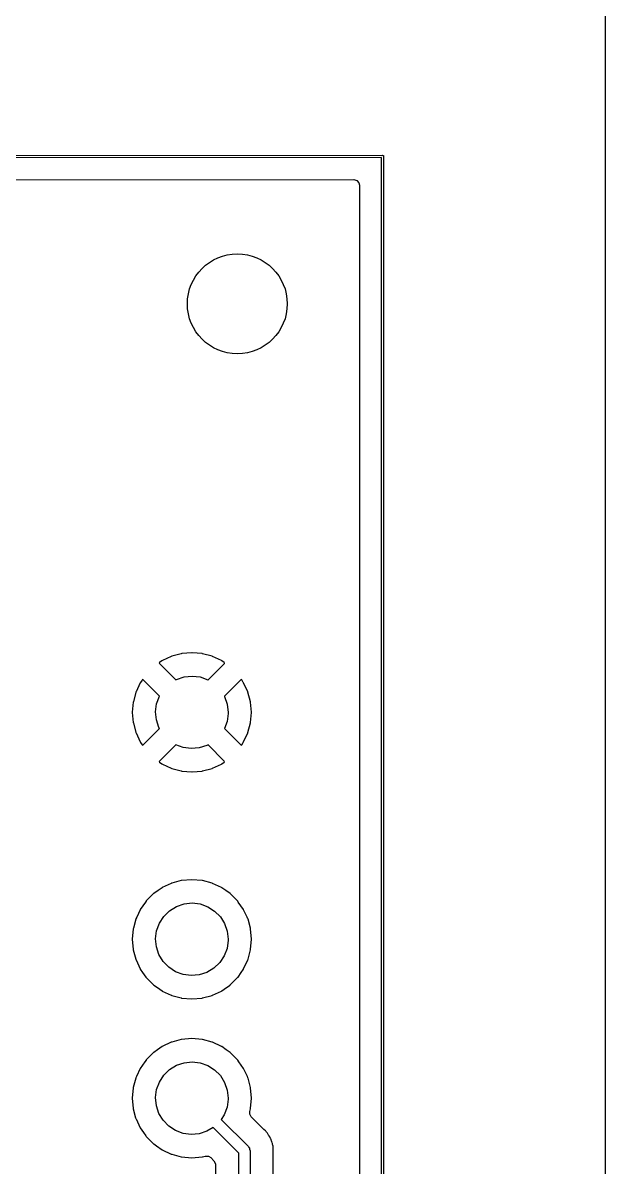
# Model space of a CAD drawing. Extents: x 0.3 to 11.5, y -8.2 to 3.2.
# Drawn here: x 10.991 to 11.496, y -2.096 to -1.104 of the extents above; entities that cross this region are included whole.
import ezdxf

# ---------------------------------------------------------------- set-up
doc = ezdxf.new("R2010")
doc.units = 0
doc.header["$MEASUREMENT"] = 0
doc.layers.add('BLACK', color=7, linetype='CONTINUOUS')

msp = doc.modelspace()

# ---------------------------------------------------------------- linework, layer by layer
at = {"layer": 'BLACK', "linetype": 'CONTINUOUS'}
for p, q in [((11.4961, -0.19685), (11.4961, -8.07115)), ((1.06674, -1.23051), (11.303, -1.2187)), ((11.302, -1.22067), (1.06772, -1.23248)), ((11.302, -3.37618), (11.302, -1.22067)), ((11.303, -1.2187), (11.303, -1.2187)), ((11.303, -1.2187), (11.303, -1.2187)), ((11.303, -1.2187), (11.3033, -1.21885)), ((11.3033, -1.21885), (11.3037, -1.21899)), ((11.3037, -1.21899), (11.3037, -1.21899)), ((11.3037, -1.21899), (11.3037, -1.21899)), ((11.3037, -1.21899), (11.3038, -1.21933)), ((11.3038, -1.21933), (11.3039, -1.21968)), ((11.3039, -1.21968), (11.3039, -1.21968)), ((11.3039, -1.21968), (11.3039, -1.21969)), ((11.3039, -1.21969), (11.3039, -3.37717)), ((10.9572, -1.2401), (11.278, -1.23973)), ((11.278, -1.23973), (11.2807, -1.24052)), ((11.2807, -1.24052), (11.2825, -1.24263)), ((11.2825, -1.24263), (11.2829, -1.24469)), ((11.2829, -1.24469), (11.2829, -3.35219)), ((11.1116, -1.65733), (11.1095, -1.65876)), ((11.112, -1.65711), (11.1116, -1.65733)), ((11.1197, -1.65348), (11.112, -1.65711)), ((11.1201, -1.65334), (11.1197, -1.65348)), ((11.1284, -1.65112), (11.1201, -1.65334)), ((11.1288, -1.65104), (11.1284, -1.65112)), ((11.1374, -1.65029), (11.1288, -1.65104)), ((11.1378, -1.65029), (11.1374, -1.65029)), ((11.1464, -1.65104), (11.1378, -1.65029)), ((11.1468, -1.65112), (11.1464, -1.65104)), ((11.1551, -1.65334), (11.1468, -1.65112)), ((11.1555, -1.65348), (11.1551, -1.65334)), ((11.1633, -1.65711), (11.1555, -1.65348)), ((11.1636, -1.65733), (11.1633, -1.65711)), ((11.1656, -1.65874), (11.1636, -1.65733)), ((11.1095, -1.65876), (11.1092, -1.65917)), ((11.1092, -1.65917), (11.1095, -1.6597)), ((11.1095, -1.6597), (11.1236, -1.67383)), ((11.1516, -1.6738), (11.1658, -1.65967)), ((11.166, -1.65921), (11.1656, -1.65874)), ((11.1658, -1.65967), (11.166, -1.65921)), ((11.0927, -1.67632), (11.0891, -1.68409)), ((11.093, -1.67594), (11.0927, -1.67632)), ((11.0944, -1.67393), (11.093, -1.67594)), ((11.0948, -1.67356), (11.0944, -1.67393)), ((11.0953, -1.67382), (11.0948, -1.67356)), ((11.1094, -1.68792), (11.0953, -1.67382)), ((11.1236, -1.67383), (11.1242, -1.67347)), ((11.1242, -1.67347), (11.1308, -1.67121)), ((11.1308, -1.67121), (11.1378, -1.67047)), ((11.1378, -1.67047), (11.1448, -1.6713)), ((11.1448, -1.6713), (11.1514, -1.67366)), ((11.1514, -1.67366), (11.1516, -1.6738)), ((11.1799, -1.67384), (11.1658, -1.68796)), ((11.1804, -1.67357), (11.1799, -1.67384)), ((11.1808, -1.6739), (11.1804, -1.67357)), ((11.1822, -1.67594), (11.1808, -1.6739)), ((11.1825, -1.67632), (11.1822, -1.67594)), ((11.1861, -1.68409), (11.1825, -1.67632)), ((11.089, -1.6845), (11.0868, -1.69278)), ((11.0891, -1.68409), (11.089, -1.6845)), ((11.1862, -1.6845), (11.1861, -1.68409)), ((11.1885, -1.69278), (11.1862, -1.6845)), ((11.0867, -1.69321), (11.0859, -1.70175)), ((11.0868, -1.69278), (11.0867, -1.69321)), ((11.1061, -1.70153), (11.107, -1.69456)), ((11.107, -1.69456), (11.1094, -1.68796)), ((11.1094, -1.68796), (11.1094, -1.68792)), ((11.1658, -1.68796), (11.166, -1.68836)), ((11.166, -1.68836), (11.1683, -1.69499)), ((11.1683, -1.69499), (11.1691, -1.70197)), ((11.1885, -1.69321), (11.1885, -1.69278)), ((11.1893, -1.70175), (11.1885, -1.69321)), ((11.0859, -1.70175), (11.0859, -1.70218)), ((11.0859, -1.70218), (11.0867, -1.71073)), ((11.1068, -1.70852), (11.1061, -1.70153)), ((11.1691, -1.70285), (11.1681, -1.7098)), ((11.1691, -1.70197), (11.1691, -1.70285)), ((11.1885, -1.71073), (11.1893, -1.70218)), ((11.1893, -1.70218), (11.1893, -1.70175)), ((11.0867, -1.71073), (11.0868, -1.71115)), ((11.0868, -1.71115), (11.089, -1.71944)), ((11.0953, -1.73009), (11.1095, -1.71595)), ((11.109, -1.71518), (11.1068, -1.70852)), ((11.1095, -1.71595), (11.109, -1.71518)), ((11.1681, -1.7098), (11.1658, -1.71598)), ((11.1658, -1.71598), (11.1799, -1.73012)), ((11.1862, -1.71944), (11.1885, -1.71115)), ((11.1885, -1.71115), (11.1885, -1.71073)), ((11.089, -1.71944), (11.0891, -1.71984)), ((11.0891, -1.71984), (11.0927, -1.72762)), ((11.1825, -1.72762), (11.1861, -1.71984)), ((11.1861, -1.71984), (11.1862, -1.71944)), ((11.0927, -1.72762), (11.093, -1.72799)), ((11.093, -1.72799), (11.0944, -1.73004)), ((11.0944, -1.73004), (11.0948, -1.73037)), ((11.0948, -1.73037), (11.0953, -1.73009)), ((11.1236, -1.73014), (11.1094, -1.74426)), ((11.13, -1.73253), (11.1236, -1.73014)), ((11.1369, -1.73346), (11.13, -1.73253)), ((11.1439, -1.73282), (11.1369, -1.73346)), ((11.1506, -1.73065), (11.1439, -1.73282)), ((11.1516, -1.73008), (11.1506, -1.73065)), ((11.1657, -1.74423), (11.1516, -1.73008)), ((11.1799, -1.73012), (11.1804, -1.73037)), ((11.1804, -1.73037), (11.1808, -1.73001)), ((11.1808, -1.73001), (11.1822, -1.72799)), ((11.1822, -1.72799), (11.1825, -1.72762)), ((11.1094, -1.74426), (11.1092, -1.74473)), ((11.1092, -1.74473), (11.1096, -1.7452)), ((11.1096, -1.7452), (11.1116, -1.74661)), ((11.1116, -1.74661), (11.112, -1.74683)), ((11.1633, -1.74683), (11.1636, -1.74661)), ((11.1636, -1.74661), (11.1657, -1.74518)), ((11.166, -1.74476), (11.1657, -1.74423)), ((11.1657, -1.74518), (11.166, -1.74476)), ((11.112, -1.74683), (11.1197, -1.75045)), ((11.1197, -1.75045), (11.1201, -1.7506)), ((11.1201, -1.7506), (11.1284, -1.75282)), ((11.1284, -1.75282), (11.1288, -1.75289)), ((11.1288, -1.75289), (11.1374, -1.75364)), ((11.1374, -1.75364), (11.1378, -1.75364)), ((11.1378, -1.75364), (11.1464, -1.75289)), ((11.1464, -1.75289), (11.1468, -1.75282)), ((11.1468, -1.75282), (11.1551, -1.7506)), ((11.1551, -1.7506), (11.1555, -1.75045)), ((11.1555, -1.75045), (11.1633, -1.74683)), ((11.1117, -1.85403), (11.1083, -1.85645)), ((11.1119, -1.85394), (11.1117, -1.85403)), ((11.1197, -1.85032), (11.1119, -1.85394)), ((11.1119, -1.85394), (11.1119, -1.85394)), ((11.1199, -1.85023), (11.1197, -1.85032)), ((11.1197, -1.85032), (11.1197, -1.85032)), ((11.1201, -1.85017), (11.1199, -1.85023)), ((11.1284, -1.84795), (11.1201, -1.85017)), ((11.1201, -1.85017), (11.1201, -1.85017)), ((11.1286, -1.84789), (11.1284, -1.84795)), ((11.1284, -1.84795), (11.1284, -1.84795)), ((11.1376, -1.84711), (11.1286, -1.84789)), ((11.1466, -1.84789), (11.1376, -1.84711)), ((11.1468, -1.84795), (11.1466, -1.84789)), ((11.1551, -1.85017), (11.1468, -1.84795)), ((11.1468, -1.84795), (11.1468, -1.84795)), ((11.1553, -1.85023), (11.1551, -1.85017)), ((11.1551, -1.85017), (11.1551, -1.85017)), ((11.1555, -1.85032), (11.1553, -1.85023)), ((11.1633, -1.85394), (11.1555, -1.85032)), ((11.1555, -1.85032), (11.1555, -1.85032)), ((11.1635, -1.85403), (11.1633, -1.85394)), ((11.1633, -1.85394), (11.1633, -1.85394)), ((11.1669, -1.85645), (11.1635, -1.85403)), ((11.0979, -1.86576), (11.0974, -1.86648)), ((11.098, -1.86558), (11.0979, -1.86576)), ((11.0979, -1.86576), (11.0979, -1.86576)), ((11.1044, -1.8592), (11.098, -1.86558)), ((11.1045, -1.85908), (11.1044, -1.8592)), ((11.1083, -1.85645), (11.1045, -1.85908)), ((11.1045, -1.85908), (11.1045, -1.85908)), ((11.1707, -1.85908), (11.1669, -1.85645)), ((11.1708, -1.8592), (11.1707, -1.85908)), ((11.1707, -1.85908), (11.1707, -1.85908)), ((11.1772, -1.86558), (11.1708, -1.8592)), ((11.1773, -1.86576), (11.1772, -1.86558)), ((11.1778, -1.86648), (11.1773, -1.86576)), ((11.1773, -1.86576), (11.1773, -1.86576)), ((11.0927, -1.87316), (11.0898, -1.87947)), ((11.0928, -1.87296), (11.0927, -1.87316)), ((11.0927, -1.87316), (11.0927, -1.87316)), ((11.0974, -1.86648), (11.0928, -1.87296)), ((11.1132, -1.87891), (11.1182, -1.874)), ((11.1182, -1.874), (11.1242, -1.87032)), ((11.1242, -1.87032), (11.1308, -1.86806)), ((11.1308, -1.86806), (11.1378, -1.86732)), ((11.1378, -1.86732), (11.1448, -1.86816)), ((11.1448, -1.86816), (11.1514, -1.87051)), ((11.1514, -1.87051), (11.1573, -1.87427)), ((11.1573, -1.87427), (11.1623, -1.87926)), ((11.1824, -1.87296), (11.1778, -1.86648)), ((11.1825, -1.87316), (11.1824, -1.87296)), ((11.1854, -1.87947), (11.1825, -1.87316)), ((11.1825, -1.87316), (11.1825, -1.87316)), ((11.089, -1.88134), (11.0868, -1.8892)), ((11.0898, -1.87947), (11.089, -1.88113)), ((11.089, -1.88113), (11.089, -1.88134)), ((11.089, -1.88134), (11.089, -1.88134)), ((11.107, -1.89141), (11.1094, -1.88481)), ((11.1094, -1.88481), (11.1132, -1.87891)), ((11.1623, -1.87926), (11.166, -1.88521)), ((11.166, -1.88521), (11.1683, -1.89184)), ((11.1862, -1.88113), (11.1854, -1.87947)), ((11.1863, -1.88134), (11.1862, -1.88113)), ((11.1884, -1.8892), (11.1863, -1.88134)), ((11.1863, -1.88134), (11.1863, -1.88134)), ((11.0867, -1.88984), (11.0859, -1.89882)), ((11.0868, -1.8892), (11.0867, -1.88984)), ((11.1061, -1.89838), (11.107, -1.89141)), ((11.1683, -1.89184), (11.1691, -1.89882)), ((11.1885, -1.88984), (11.1884, -1.8892)), ((11.1893, -1.89882), (11.1885, -1.88984)), ((11.0859, -1.89882), (11.0867, -1.9078)), ((11.1068, -1.90537), (11.1061, -1.89838)), ((11.109, -1.91203), (11.1068, -1.90537)), ((11.1691, -1.8997), (11.1681, -1.90665)), ((11.1691, -1.89882), (11.1691, -1.8997)), ((11.1885, -1.9078), (11.1893, -1.89882)), ((11.0867, -1.9078), (11.0867, -1.90801)), ((11.0867, -1.90801), (11.0867, -1.90801)), ((11.0867, -1.90801), (11.0889, -1.91606)), ((11.1126, -1.91804), (11.109, -1.91203)), ((11.1656, -1.91322), (11.1617, -1.91906)), ((11.1681, -1.90665), (11.1656, -1.91322)), ((11.1863, -1.91606), (11.1885, -1.90801)), ((11.1885, -1.90801), (11.1885, -1.9078)), ((11.1885, -1.90801), (11.1885, -1.90801)), ((11.0889, -1.91606), (11.089, -1.91651)), ((11.089, -1.91651), (11.0891, -1.9167)), ((11.0891, -1.9167), (11.0891, -1.9167)), ((11.0891, -1.9167), (11.0927, -1.92448)), ((11.0927, -1.92448), (11.0927, -1.92448)), ((11.0927, -1.92448), (11.0928, -1.92468)), ((11.0928, -1.92468), (11.0948, -1.92747)), ((11.1175, -1.92309), (11.1126, -1.91804)), ((11.1234, -1.92693), (11.1175, -1.92309)), ((11.1566, -1.92391), (11.1506, -1.9275)), ((11.1617, -1.91906), (11.1566, -1.92391)), ((11.1804, -1.92747), (11.1824, -1.92468)), ((11.1824, -1.92468), (11.1825, -1.92448)), ((11.1825, -1.92448), (11.1861, -1.9167)), ((11.1825, -1.92448), (11.1825, -1.92448)), ((11.1861, -1.9167), (11.1862, -1.91651)), ((11.1861, -1.9167), (11.1861, -1.9167)), ((11.1862, -1.91651), (11.1863, -1.91606)), ((11.0948, -1.92747), (11.0976, -1.93152)), ((11.0976, -1.93152), (11.098, -1.93206)), ((11.098, -1.93206), (11.1044, -1.93843)), ((11.13, -1.92938), (11.1234, -1.92693)), ((11.1369, -1.93031), (11.13, -1.92938)), ((11.1439, -1.92967), (11.1369, -1.93031)), ((11.1506, -1.9275), (11.1439, -1.92967)), ((11.1708, -1.93843), (11.1772, -1.93206)), ((11.1772, -1.93206), (11.1776, -1.93152)), ((11.1776, -1.93152), (11.1804, -1.92747)), ((11.1044, -1.93843), (11.1045, -1.93856)), ((11.1045, -1.93856), (11.1045, -1.93856)), ((11.1045, -1.93856), (11.1076, -1.94071)), ((11.1076, -1.94071), (11.1117, -1.9436)), ((11.1117, -1.9436), (11.1119, -1.94369)), ((11.1119, -1.94369), (11.1119, -1.94369)), ((11.1119, -1.94369), (11.1197, -1.94732)), ((11.1555, -1.94732), (11.1633, -1.94369)), ((11.1633, -1.94369), (11.1635, -1.9436)), ((11.1633, -1.94369), (11.1633, -1.94369)), ((11.1635, -1.9436), (11.1676, -1.94071)), ((11.1676, -1.94071), (11.1707, -1.93856)), ((11.1707, -1.93856), (11.1708, -1.93843)), ((11.1707, -1.93856), (11.1707, -1.93856)), ((11.1197, -1.94732), (11.1199, -1.94741)), ((11.1199, -1.94741), (11.1201, -1.94747)), ((11.1201, -1.94747), (11.1201, -1.94747)), ((11.1201, -1.94747), (11.1284, -1.94969)), ((11.1284, -1.94969), (11.1284, -1.94969)), ((11.1284, -1.94969), (11.1286, -1.94975)), ((11.1286, -1.94975), (11.1376, -1.95053)), ((11.1376, -1.95053), (11.1466, -1.94975)), ((11.1466, -1.94975), (11.1468, -1.94969)), ((11.1468, -1.94969), (11.1551, -1.94747)), ((11.1468, -1.94969), (11.1468, -1.94969)), ((11.1551, -1.94747), (11.1553, -1.94741)), ((11.1551, -1.94747), (11.1551, -1.94747)), ((11.1553, -1.94741), (11.1555, -1.94732)), ((11.1376, -1.9849), (11.1286, -1.98569)), ((11.1466, -1.98569), (11.1376, -1.9849)), ((11.1078, -1.99459), (11.1045, -1.99688)), ((11.1117, -1.99183), (11.1078, -1.99459)), ((11.1119, -1.99174), (11.1117, -1.99183)), ((11.1197, -1.98811), (11.1119, -1.99174)), ((11.1119, -1.99174), (11.1119, -1.99174)), ((11.1199, -1.98802), (11.1197, -1.98811)), ((11.1197, -1.98811), (11.1197, -1.98811)), ((11.1201, -1.98796), (11.1199, -1.98802)), ((11.1284, -1.98574), (11.1201, -1.98796)), ((11.1201, -1.98796), (11.1201, -1.98796)), ((11.1286, -1.98569), (11.1284, -1.98574)), ((11.1284, -1.98574), (11.1284, -1.98574)), ((11.1468, -1.98574), (11.1466, -1.98569)), ((11.1551, -1.98796), (11.1468, -1.98574)), ((11.1468, -1.98574), (11.1468, -1.98574)), ((11.1553, -1.98802), (11.1551, -1.98796)), ((11.1551, -1.98796), (11.1551, -1.98796)), ((11.1555, -1.98811), (11.1553, -1.98802)), ((11.1633, -1.99174), (11.1555, -1.98811)), ((11.1555, -1.98811), (11.1555, -1.98811)), ((11.1635, -1.99183), (11.1633, -1.99174)), ((11.1633, -1.99174), (11.1633, -1.99174)), ((11.1674, -1.99459), (11.1635, -1.99183)), ((11.1707, -1.99688), (11.1674, -1.99459)), ((11.0979, -2.00355), (11.0968, -2.00512)), ((11.098, -2.00337), (11.0979, -2.00355)), ((11.0979, -2.00355), (11.0979, -2.00355)), ((11.1044, -1.997), (11.098, -2.00337)), ((11.1045, -1.99688), (11.1044, -1.997)), ((11.1045, -1.99688), (11.1045, -1.99688)), ((11.1708, -1.997), (11.1707, -1.99688)), ((11.1707, -1.99688), (11.1707, -1.99688)), ((11.1772, -2.00337), (11.1708, -1.997)), ((11.1773, -2.00355), (11.1772, -2.00337)), ((11.1784, -2.00512), (11.1773, -2.00355)), ((11.1773, -2.00355), (11.1773, -2.00355)), ((11.0927, -2.01095), (11.0895, -2.01788)), ((11.0928, -2.01076), (11.0927, -2.01095)), ((11.0927, -2.01095), (11.0927, -2.01095)), ((11.0968, -2.00512), (11.0928, -2.01076)), ((11.1132, -2.01671), (11.1182, -2.01179)), ((11.1182, -2.01179), (11.1242, -2.00812)), ((11.1242, -2.00812), (11.1308, -2.00585)), ((11.1308, -2.00585), (11.1378, -2.00512)), ((11.1378, -2.00512), (11.1448, -2.00595)), ((11.1448, -2.00595), (11.1514, -2.00831)), ((11.1514, -2.00831), (11.1573, -2.01207)), ((11.1573, -2.01207), (11.1623, -2.01705)), ((11.1824, -2.01076), (11.1784, -2.00512)), ((11.1825, -2.01095), (11.1824, -2.01076)), ((11.1857, -2.01788), (11.1825, -2.01095)), ((11.1825, -2.01095), (11.1825, -2.01095)), ((11.089, -2.01914), (11.0867, -2.02737)), ((11.0895, -2.01788), (11.089, -2.01893)), ((11.089, -2.01893), (11.089, -2.01914)), ((11.089, -2.01914), (11.089, -2.01914)), ((11.107, -2.02921), (11.1094, -2.02261)), ((11.1094, -2.02261), (11.1132, -2.01671)), ((11.1623, -2.01705), (11.166, -2.02301)), ((11.166, -2.02301), (11.1683, -2.02964)), ((11.1862, -2.01893), (11.1857, -2.01788)), ((11.1863, -2.01914), (11.1862, -2.01893)), ((11.1885, -2.02737), (11.1863, -2.01914)), ((11.1863, -2.01914), (11.1863, -2.01914)), ((11.0867, -2.02763), (11.0859, -2.03661)), ((11.0867, -2.02737), (11.0867, -2.02763)), ((11.1061, -2.03617), (11.107, -2.02921)), ((11.1683, -2.02964), (11.1691, -2.03661)), ((11.1885, -2.02763), (11.1885, -2.02737)), ((11.1893, -2.03661), (11.1885, -2.02763)), ((11.0859, -2.03661), (11.0867, -2.04559)), ((11.1068, -2.04316), (11.1061, -2.03617)), ((11.109, -2.04983), (11.1068, -2.04316)), ((11.1681, -2.04445), (11.1656, -2.05101)), ((11.1691, -2.03749), (11.1681, -2.04445)), ((11.1691, -2.03661), (11.1691, -2.03749)), ((11.1885, -2.04559), (11.1893, -2.03661)), ((11.0867, -2.04559), (11.0867, -2.0458)), ((11.0867, -2.0458), (11.0867, -2.0458)), ((11.0867, -2.0458), (11.0888, -2.05357)), ((11.0888, -2.05357), (11.089, -2.0543)), ((11.089, -2.0543), (11.0891, -2.0545)), ((11.1126, -2.05583), (11.109, -2.04983)), ((11.1656, -2.05101), (11.163, -2.05501)), ((11.1878, -2.05043), (11.1879, -2.04809)), ((11.1891, -2.05288), (11.1878, -2.05043)), ((11.1879, -2.04809), (11.1885, -2.0458)), ((11.1885, -2.0458), (11.1885, -2.04559)), ((11.1885, -2.0458), (11.1885, -2.0458)), ((11.1998, -2.06351), (11.1891, -2.05288)), ((11.0891, -2.0545), (11.0891, -2.0545)), ((11.0891, -2.0545), (11.0927, -2.06227)), ((11.0927, -2.06227), (11.0927, -2.06227)), ((11.0927, -2.06227), (11.0928, -2.06247)), ((11.0928, -2.06247), (11.0956, -2.06645)), ((11.1175, -2.06088), (11.1126, -2.05583)), ((11.1234, -2.06473), (11.1175, -2.06088)), ((11.1561, -2.06204), (11.1506, -2.0653)), ((11.1782, -2.08418), (11.1561, -2.06204)), ((11.163, -2.05501), (11.1866, -2.07867)), ((11.2001, -2.06383), (11.1998, -2.06351)), ((11.2015, -2.06494), (11.2001, -2.06383)), ((11.0956, -2.06645), (11.0975, -2.06919)), ((11.0975, -2.06919), (11.098, -2.06985)), ((11.098, -2.06985), (11.1044, -2.07623)), ((11.13, -2.06717), (11.1234, -2.06473)), ((11.1369, -2.0681), (11.13, -2.06717)), ((11.1439, -2.06747), (11.1369, -2.0681)), ((11.1506, -2.0653), (11.1439, -2.06747)), ((11.2019, -2.06558), (11.2015, -2.06494)), ((11.2024, -2.06617), (11.2019, -2.06558)), ((11.203, -2.06674), (11.2024, -2.06617)), ((11.2032, -2.06701), (11.203, -2.06674)), ((11.2039, -2.06824), (11.2032, -2.06701)), ((11.2032, -2.06701), (11.2032, -2.06701)), ((11.2041, -2.06863), (11.2039, -2.06824)), ((11.2044, -2.06897), (11.2041, -2.06863)), ((11.2052, -2.07003), (11.2044, -2.06897)), ((11.2055, -2.07078), (11.2052, -2.07003)), ((11.2058, -2.07148), (11.2055, -2.07078)), ((11.206, -2.07189), (11.2058, -2.07148)), ((11.2062, -2.07216), (11.206, -2.07189)), ((11.206, -2.07189), (11.206, -2.07189)), ((11.2063, -2.07246), (11.2062, -2.07216)), ((11.2067, -2.07383), (11.2063, -2.07246)), ((11.2063, -2.07246), (11.2063, -2.07246)), ((11.2068, -2.07428), (11.2067, -2.07383)), ((11.1044, -2.07623), (11.1045, -2.07635)), ((11.1045, -2.07635), (11.1045, -2.07635)), ((11.1045, -2.07635), (11.1069, -2.078)), ((11.1069, -2.078), (11.1117, -2.0814)), ((11.1117, -2.0814), (11.1119, -2.08149)), ((11.1119, -2.08149), (11.1119, -2.08149)), ((11.1119, -2.08149), (11.1197, -2.08512)), ((11.1866, -2.07867), (11.1871, -2.07937)), ((11.1871, -2.07937), (11.1873, -2.07949)), ((11.1873, -2.07949), (11.1873, -2.07959)), ((11.1873, -2.07959), (11.1875, -2.0798)), ((11.1875, -2.0798), (11.1877, -2.08098)), ((11.1877, -2.08098), (11.1881, -2.08215)), ((11.1881, -2.08215), (11.1881, -2.84136)), ((11.2073, -2.07544), (11.2068, -2.07428)), ((11.2075, -2.07589), (11.2073, -2.07544)), ((11.2075, -2.0762), (11.2075, -2.07589)), ((11.2076, -2.07669), (11.2075, -2.0762)), ((11.2075, -2.0762), (11.2075, -2.0762)), ((11.2077, -2.07745), (11.2076, -2.07669)), ((11.208, -2.07821), (11.2077, -2.07745)), ((11.208, -2.07949), (11.208, -2.07821)), ((11.208, -2.07995), (11.208, -2.07949)), ((11.2081, -2.08042), (11.208, -2.07995)), ((11.2081, -2.08058), (11.2081, -2.08042)), ((11.2081, -2.08168), (11.2081, -2.08058)), ((11.2081, -2.08183), (11.2081, -2.08168)), ((11.2081, -2.08364), (11.2081, -2.08183)), ((11.2082, -2.08451), (11.2081, -2.08364)), ((11.1197, -2.08512), (11.1199, -2.08521)), ((11.1199, -2.08521), (11.1201, -2.08526)), ((11.1201, -2.08526), (11.1201, -2.08526)), ((11.1201, -2.08526), (11.1284, -2.08749)), ((11.1284, -2.08749), (11.1284, -2.08749)), ((11.1284, -2.08749), (11.1286, -2.08754)), ((11.1286, -2.08754), (11.1376, -2.08833)), ((11.1376, -2.08833), (11.1466, -2.08754)), ((11.1466, -2.08754), (11.1468, -2.08749)), ((11.1468, -2.08749), (11.1491, -2.08687)), ((11.1468, -2.08749), (11.1468, -2.08749)), ((11.1491, -2.08687), (11.1519, -2.08694)), ((11.1519, -2.08694), (11.1539, -2.08816)), ((11.1539, -2.08816), (11.1567, -2.09102)), ((11.1567, -2.09102), (11.1581, -2.09348)), ((11.1581, -2.09348), (11.1582, -2.09453)), ((11.1782, -2.83932), (11.1782, -2.08418)), ((11.2081, -2.08481), (11.2082, -2.08451)), ((11.2081, -2.08525), (11.2081, -2.08481)), ((11.2081, -2.83995), (11.2081, -2.08525)), ((11.1582, -2.09453), (11.1582, -2.17918))]:
    msp.add_line(p, q, dxfattribs=at)
at = {"layer": 'BLACK'}
msp.add_circle((11.177, -1.34764), 0.04331, dxfattribs=at)

doc.saveas('drawing.dxf')
